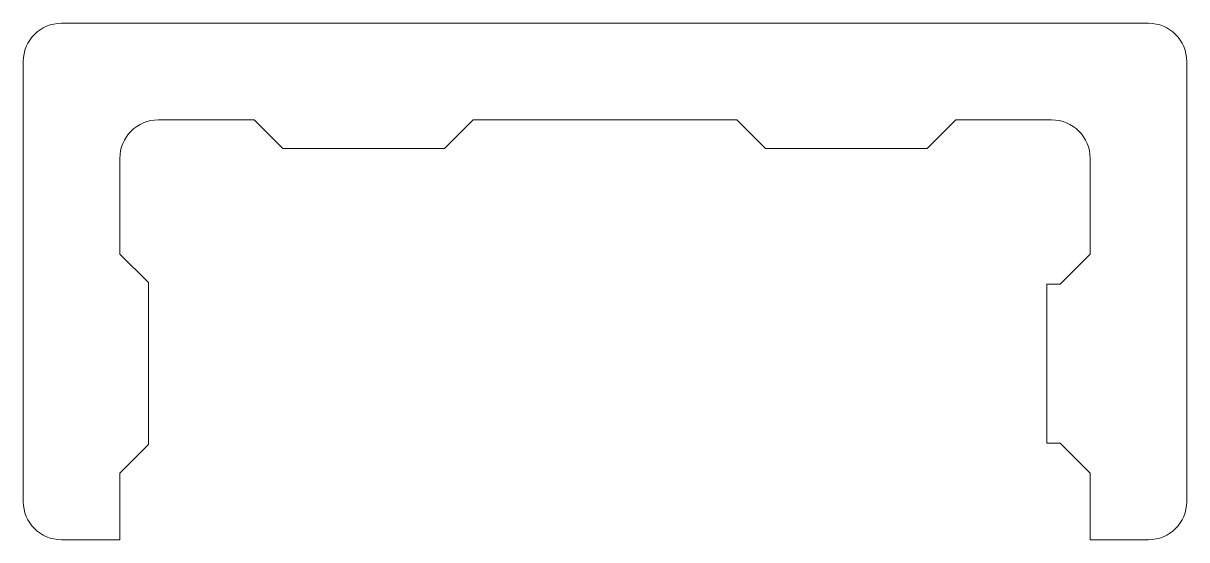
# Model space of a CAD drawing. Header units: inches. Extents: x -0.95 to 0.95, y 0.89 to 1.74.
import ezdxf

# ---------------------------------------------------------------- set-up
doc = ezdxf.new("R2010")
doc.units = ezdxf.units.IN
doc.header["$MEASUREMENT"] = 0

msp = doc.modelspace()

# ---------------------------------------------------------------- linework, layer by layer
at = {"color": 7, "linetype": 'Continuous', "lineweight": 15}
for p, q in [((0.8866, 1.7362), (-0.8866, 1.7362)), ((-0.9488, 1.674), (-0.9488, 0.9559)), ((0.9488, 0.9559), (0.9488, 1.674)), ((-0.7283, 1.5787), (-0.5724, 1.5787)), ((-0.5724, 1.5787), (-0.5257, 1.5321)), ((-0.2617, 1.5321), (-0.215, 1.5787)), ((-0.215, 1.5787), (0.215, 1.5787)), ((0.215, 1.5787), (0.2617, 1.5321)), ((0.5257, 1.5321), (0.5724, 1.5787)), ((0.5724, 1.5787), (0.7283, 1.5787)), ((-0.5257, 1.5321), (-0.2617, 1.5321)), ((0.2617, 1.5321), (0.5257, 1.5321)), ((-0.7913, 1.3598), (-0.7913, 1.5157)), ((0.7913, 1.5157), (0.7913, 1.3598)), ((-0.7447, 1.3131), (-0.7913, 1.3598)), ((0.7913, 1.3598), (0.7424, 1.3108)), ((-0.7447, 1.0491), (-0.7447, 1.3131)), ((0.7205, 1.3108), (0.7205, 1.0514)), ((0.7424, 1.3108), (0.7205, 1.3108)), ((-0.7913, 1.0024), (-0.7447, 1.0491)), ((0.7205, 1.0514), (0.7424, 1.0514)), ((0.7424, 1.0514), (0.7913, 1.0024)), ((-0.7913, 0.8937), (-0.7913, 1.0024)), ((0.7913, 1.0024), (0.7913, 0.8937)), ((-0.8866, 0.8937), (-0.7913, 0.8937)), ((0.7913, 0.8937), (0.8866, 0.8937))]:
    msp.add_line(p, q, dxfattribs=at)
for centre, radius, start, end in [((-0.8866, 1.674), 0.0622, 90, 180), ((0.8866, 1.674), 0.0622, 0, 90), ((-0.7283, 1.5157), 0.063, 90, 180), ((0.7283, 1.5157), 0.063, 0, 90), ((-0.8866, 0.9559), 0.0622, 180, 270), ((0.8866, 0.9559), 0.0622, 270, 0)]:
    msp.add_arc(centre, radius, start, end, dxfattribs=at)

doc.saveas('drawing.dxf')
